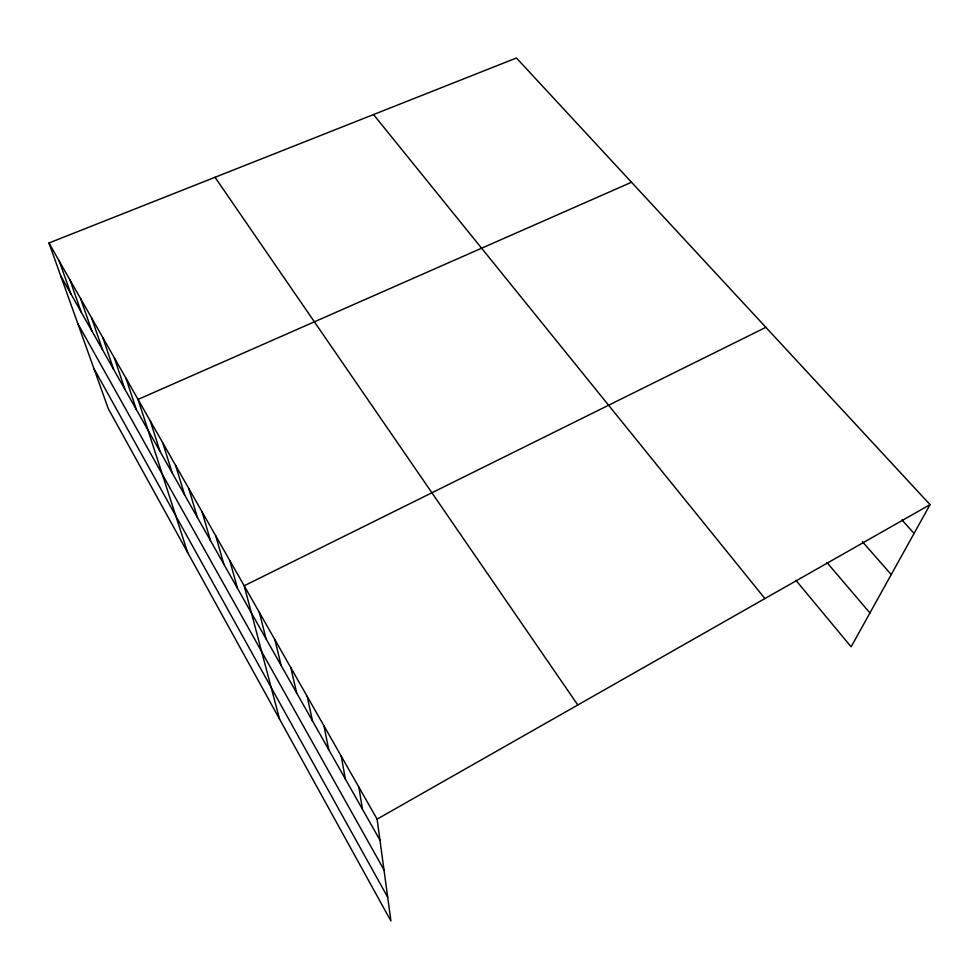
<?xml version="1.0" encoding="UTF-8"?>
<svg xmlns="http://www.w3.org/2000/svg" width="979" height="979" viewBox="0 0 979 979"><rect width="100%" height="100%" fill="white"/><g stroke="black" fill="none" stroke-linecap="round" stroke-linejoin="round"><path stroke-width="1.47" d="M48.95 243L377.099 819.142L390.927 921.006L108.277 408.647L48.95 243L516.447 57.994L930.05 504.638L851.13 646.838L795.939 580.351M377.099 819.142L930.05 504.638M765.859 327.329L244.187 585.785L279.578 719.173M631.504 182.253L138.051 399.432L187.638 552.499M901.928 519.947L914.092 533.371M862.413 541.73L891.233 574.575M826.949 562.509L869.927 612.964M373.525 114.555L764.917 598.561M215.025 177.285L577.794 704.99M60.747 275.931L379.95 840.153M77.818 323.621L383.988 869.89M93.923 368.569L387.696 897.205M59.291 261.173L70.904 293.884M69.852 279.713L81.257 312.203M80.633 298.632L91.83 330.878M91.634 317.955L102.611 349.931M102.868 337.669L113.613 369.377M114.347 357.824L124.835 389.226M126.071 378.408L136.301 409.491M150.289 420.933L159.956 451.307M162.808 442.9L172.182 472.894M175.608 465.368L184.652 494.958M188.69 488.362L197.415 517.512M202.09 511.87L210.448 540.555M215.796 535.929L223.787 564.124M229.82 560.563L237.432 588.232M259.349 612.401L266.092 638.908M274.891 639.703L281.169 665.561M290.836 667.69L296.625 692.863M307.198 696.412L312.46 720.85M323.988 725.892L328.687 749.547M341.218 756.143L345.342 778.966M358.914 787.214L362.414 809.168"/></g></svg>
